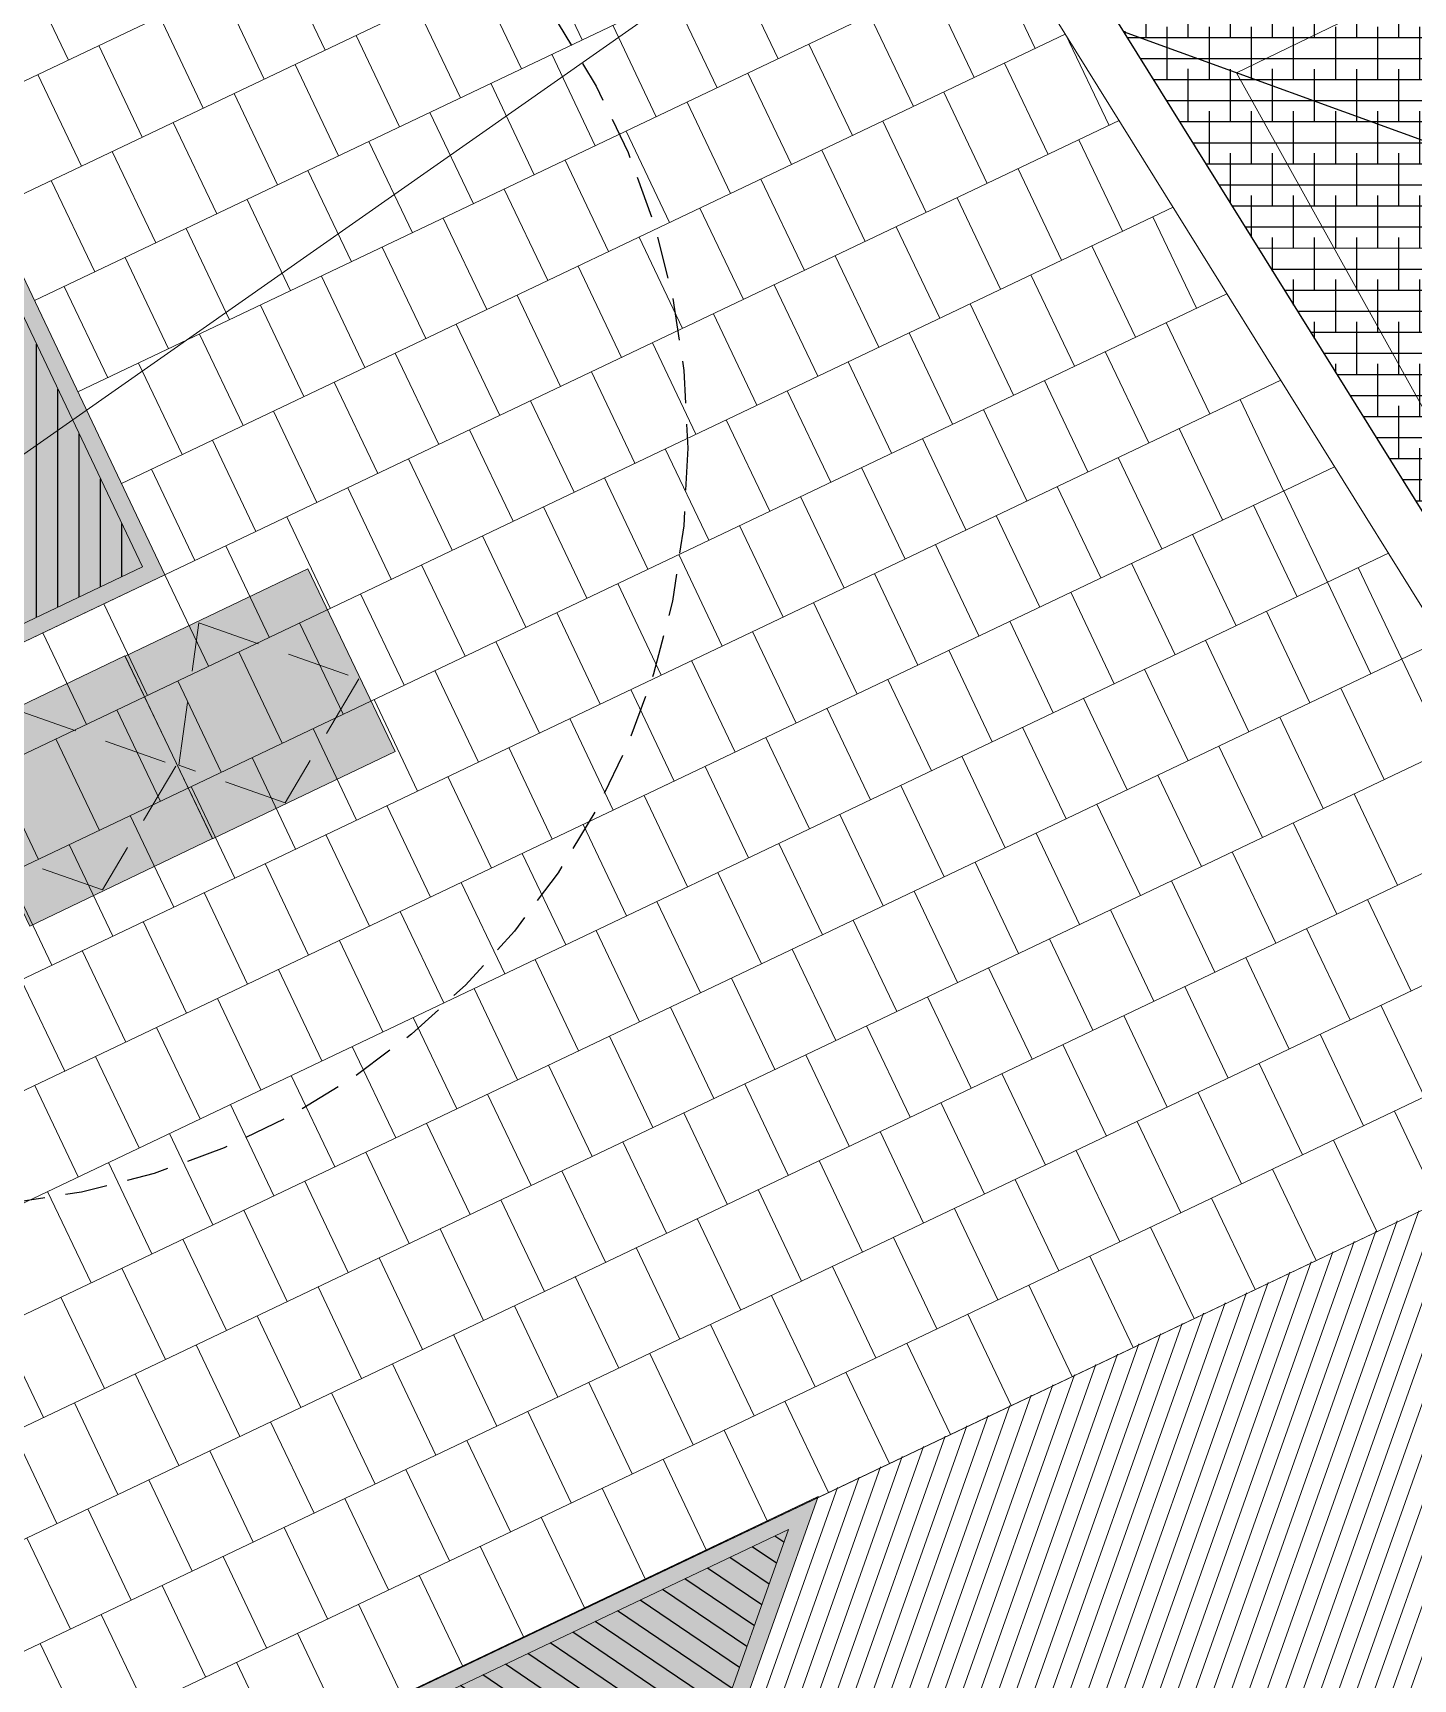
# Model space of a CAD drawing. Header units: metres. Extents: x 678805 to 1359287, y 2747329 to 5497370.
# Drawn here: x 679679.28 to 679687.46, y 2748537.88 to 2748547.64 of the extents above; entities that cross this region are included whole.
import ezdxf
from ezdxf.enums import TextEntityAlignment as Align

# ---------------------------------------------------------------- set-up
doc = ezdxf.new("R2010")
doc.units = ezdxf.units.M
doc.linetypes.add('XREF_MON_HSC_FURNITURE$0$DASHED2', pattern=[0.375, 0.25, -0.125])
doc.linetypes.add('XREF_MON_SFT_TREES$0$HIDDEN', pattern=[0.375, 0.25, -0.125])
for name, color, linetype in [('00_XREF_MON_HSC_PAVEMENT', 7, 'Continuous'), ('00_XREF_TWQ_BUILDINGS', 7, 'Continuous'), ('00_XREF_TWQ_SFT_TREES', 7, 'Continuous'), ('XREF_MON_GENERAL_LAYOUT$0$02-L-Edge Line Step -10cm', 6, 'Continuous'), ('XREF_MON_GENERAL_LAYOUT$0$02-L-Plan Change', 8, 'Continuous'), ('XREF_MON_HSC_PAVEMENT$0$03-TR-Tree Pit_Green', 74, 'Continuous'), ('XREF_MON_SFT_TREES$0$SL_TREE_CANOPY', 251, 'XREF_MON_SFT_TREES$0$HIDDEN')]:
    doc.layers.add(name, color=color, linetype=linetype)
for name, color, linetype, true_color in [('02-L-Waterfeatures 01', 7, 'Continuous', 0x4da6ff), ('XREF_MON_HSC_PAVEMENT$0$03-TR-Pavement_00_Dry Swale', 7, 'Continuous', 0x6e5d3a), ('XREF_MON_HSC_PAVEMENT$0$03-TR-Tree Pit_White', 7, 'Continuous', 0xfcfcfc), ('XREF_MON_SFT_TREES$0$SL_TREE_CERCIDIUM_FLORIDUM', 7, 'Continuous', 0xe0e000)]:
    doc.layers.add(name, color=color, linetype=linetype, true_color=true_color)
for name, color, linetype, lineweight in [('XREF_MON_GENERAL_LAYOUT$0$02-L-Level Curves 0.25-0.75m', 33, 'Continuous', 5), ('XREF_MON_GENERAL_LAYOUT$0$02-L-Level Curves 0.50m', 33, 'Continuous', 5), ('XREF_MON_GENERAL_LAYOUT$0$02-L-Material Change', 251, 'Continuous', 5), ('XREF_MON_GENERAL_LAYOUT$0$04-BK-Tree Pit', 6, 'Continuous', 5), ('XREF_MON_HSC_FURNITURE$0$02-L-Furnitures  type 1', 8, 'Continuous', 13), ('XREF_MON_HSC_PAVEMENT$0$02-L-B-Flat Bar', 251, 'Continuous', 5), ('XREF_MON_HSC_PAVEMENT$0$04-BK-Tree Pit', 6, 'Continuous', 5)]:
    doc.layers.add(name, color=color, linetype=linetype, lineweight=lineweight)
for name, color, linetype, lineweight, true_color in [('XREF_MON_HSC_PAVEMENT$0$02-L-Joints-Paviment_07_Precast Concrete Blocks 60X40', 7, 'Continuous', 5, 0x999999), ('XREF_MON_HSC_PAVEMENT$0$03-TR-Pavement_07_Precast Concrete Blocks 20X10', 7, 'Continuous', 5, 0x999999), ('XREF_MON_HSC_PAVEMENT$0$03-TR-Pavement_07_Precast Concrete Blocks 60X40', 7, 'Continuous', 5, 0x999999)]:
    doc.layers.add(name, color=color, linetype=linetype, lineweight=lineweight, true_color=true_color)
doc.layers.get('XREF_MON_SFT_TREES$0$SL_TREE_CERCIDIUM_FLORIDUM').off()
doc.styles.add('XREF_MON_GENERAL_LAYOUT$0$Standard', font='arial.ttf')

# ---------------------------------------------------------------- blocks, each defined once
blk = doc.blocks.new('XREF_MON_SFT_TREES$0$cercidium_floridum')
at = {"layer": 'XREF_MON_SFT_TREES$0$SL_TREE_CANOPY', "linetype": 'XREF_MON_SFT_TREES$0$HIDDEN'}
blk.add_circle((0, 0), 4.5, dxfattribs=at)
blk = doc.blocks.new('XREF_MON_SFT_TREES')
at = {"layer": 'XREF_MON_SFT_TREES$0$SL_TREE_CERCIDIUM_FLORIDUM', "rotation": 25.44812939262281}
blk.add_blockref('XREF_MON_SFT_TREES$0$cercidium_floridum', (679678.6599, 2748545.1777), dxfattribs=at)
blk = doc.blocks.new('XREF_MON_HSC_PAVEMENT$0$ALCORQUE RECTANGULAR')
at = {"layer": 'XREF_MON_HSC_PAVEMENT$0$03-TR-Tree Pit_Green', "ltscale": 0.3}
h = blk.add_hatch(dxfattribs=at)
h.set_pattern_fill('ANSI31', color=256, scale=0.04, angle=-45)
h.set_pattern_definition([(360, (-2068898.16958, 3428624.0145), (3e-17, 0.127), [])])
h.paths.add_polyline_path([(679903.3912, 2748647.4209), (679902.7022, 2748648.8686), (679904.6889, 2748649.8136), (679905.3775, 2748648.3668)])
at = {"layer": 'XREF_MON_HSC_PAVEMENT$0$03-TR-Tree Pit_White'}
h = blk.add_hatch(color=256, dxfattribs=at)
h.dxf.hatch_style = 1
h.paths.add_polyline_path([(679903.3438, 2748647.2877), (679902.5689, 2748648.916), (679904.7361, 2748649.9473), (679905.511, 2748648.3188)])
blk = doc.blocks.new('XREF_MON_HSC_PAVEMENT$0$Alcorque Parking 8m2')
at = {"layer": 'XREF_MON_HSC_PAVEMENT$0$03-TR-Tree Pit_Green', "ltscale": 0.3}
h = blk.add_hatch(dxfattribs=at)
h.set_pattern_fill('ANSI31', color=256, scale=0.04, angle=40)
h.set_pattern_definition([(85, (-679726.04474, -2748720.75428), (-0.1265167266577, 0.011068779329), [])])
h.paths.add_polyline_path([(-1.079, -0.3843), (2.316, 1.2313), (-0.1893, 2.121)])
at = {"layer": 'XREF_MON_HSC_PAVEMENT$0$03-TR-Tree Pit_White'}
h = blk.add_hatch(color=256, dxfattribs=at)
h.dxf.hatch_style = 1
h.paths.add_polyline_path([(-1.2541, -0.5783), (2.5769, 1.2447), (-0.2501, 2.2487)])
blk = doc.blocks.new('XREF_MON_HSC_PAVEMENT')
at = {"layer": 'XREF_MON_HSC_PAVEMENT$0$03-TR-Pavement_00_Dry Swale', "ltscale": 0.3}
h = blk.add_hatch(dxfattribs=at)
h.set_pattern_fill('ANSI38', color=256, scale=0.0393, angle=315)
h.paths.add_polyline_path([(679687.7122, 2748546.9293), (679697.9686, 2748551.81), (679697.1752, 2748553.0848), (679685.7423, 2748547.6445), (679687.861, 2748544.2423), (679699.2929, 2748549.6824), (679698.4999, 2748550.9564), (679688.4594, 2748546.1785)])
at = {"layer": 'XREF_MON_HSC_PAVEMENT$0$03-TR-Pavement_07_Precast Concrete Blocks 20X10'}
h = blk.add_hatch(dxfattribs=at)
h.set_pattern_fill('ANSI31', color=256, scale=0.0315, angle=25.5)
h.set_pattern_definition([(70.5, (0, 0), (-0.094275932128, 0.033384858509), [])])
h.paths.add_polyline_path([(679676.9743, 2748528.606), (679675.1778, 2748532.3815), (679676.2091, 2748535.2847), (679680.1013, 2748537.1419), (679682.9284, 2748536.138), (679683.9323, 2748538.965), (679687.7772, 2748540.7946), (679690.6043, 2748539.7907), (679691.6082, 2748542.6177), (679695.4531, 2748544.4474), (679698.2806, 2748543.4432), (679699.2843, 2748546.2708), (679703.1222, 2748548.0969), (679705.9555, 2748547.0958), (679706.9602, 2748549.923), (679710.8042, 2748551.752), (679713.537, 2748550.7815), (679713.6309, 2748550.7487), (679714.6348, 2748553.5752), (679718.4797, 2748555.4049), (679721.3061, 2748554.4006), (679722.3107, 2748557.2279), (679726.155, 2748559.0573), (679728.9867, 2748558.0515), (679729.9906, 2748560.8775), (679733.8358, 2748562.7073), (679736.662, 2748561.7029), (679737.666, 2748564.53), (679741.505, 2748566.3619), (679744.3326, 2748565.3582), (679745.3408, 2748568.1825), (679749.1864, 2748570.0121), (679752.007, 2748569.0109), (679753.0313, 2748571.8417), (679756.8531, 2748573.6607), (679759.6803, 2748572.6566), (679760.6844, 2748575.4834), (679764.5269, 2748577.3122), (679767.4104, 2748576.2775), (679769.2088, 2748572.4982)])
at = {"layer": 'XREF_MON_HSC_PAVEMENT$0$02-L-B-Flat Bar'}
blk.add_lwpolyline([(679676.2091, 2748535.2847), (679764.525, 2748577.3112)], dxfattribs=at)
at = {"layer": 'XREF_MON_HSC_PAVEMENT$0$02-L-Joints-Paviment_07_Precast Concrete Blocks 60X40'}
for p, q in [((679686.9505, 2748544.3829), (679686.6927, 2748544.9247)), ((679687.3912, 2748543.9281), (679687.1334, 2748544.4699))]:
    blk.add_line(p, q, dxfattribs=at)
for points in [[(679681.0108, 2748547.5366), (679680.753, 2748548.0784)], [(679682.535, 2748547.5975), (679682.2772, 2748548.1393)], [(679685.2193, 2748547.5459), (679684.9615, 2748548.0877)], [(679679.4896, 2748547.4772), (679679.2318, 2748548.019)], [(679682.1738, 2748547.4256), (679681.916, 2748547.9674)], [(679683.6951, 2748547.485), (679683.4373, 2748548.0268)], [(679680.6496, 2748547.3647), (679680.3918, 2748547.9065)], [(679684.8581, 2748547.374), (679684.6003, 2748547.9158)], [(679681.8127, 2748547.2537), (679681.5548, 2748547.7955)], [(679683.3339, 2748547.3131), (679683.0761, 2748547.8549)], [(679680.2884, 2748547.1929), (679680.0306, 2748547.7347)], [(679682.9727, 2748547.1413), (679682.7149, 2748547.6831)], [(679684.497, 2748547.2022), (679684.2391, 2748547.744)], [(679681.4515, 2748547.0819), (679681.1936, 2748547.6237)], [(679684.1358, 2748547.0303), (679683.878, 2748547.5721)], [(679685.657, 2748547.0897), (679685.3992, 2748547.6315)], [(679679.9272, 2748547.021), (679679.6694, 2748547.5628)], [(679682.6115, 2748546.9694), (679682.3537, 2748547.5112)], [(679679.5661, 2748546.8491), (679679.3082, 2748547.3909)], [(679681.0903, 2748546.91), (679680.8325, 2748547.4518)], [(679683.7746, 2748546.8584), (679683.5168, 2748547.4002)], [(679685.2958, 2748546.9178), (679685.038, 2748547.4596)], [(679680.7291, 2748546.7381), (679680.4713, 2748547.2799)], [(679682.2503, 2748546.7975), (679681.9925, 2748547.3393)], [(679684.9346, 2748546.7459), (679684.6768, 2748547.2877)], [(679683.4134, 2748546.6865), (679683.1556, 2748547.2283)], [(679680.3679, 2748546.5662), (679680.1101, 2748547.108)], [(679681.8891, 2748546.6256), (679681.6313, 2748547.1674)], [(679684.5734, 2748546.5741), (679684.3156, 2748547.1158)], [(679681.5279, 2748546.4538), (679681.2701, 2748546.9956)], [(679683.0522, 2748546.5147), (679682.7944, 2748547.0564)], [(679685.7364, 2748546.463), (679685.4786, 2748547.0048)], [(679680.0067, 2748546.3944), (679679.7489, 2748546.9361)], [(679682.691, 2748546.3428), (679682.4332, 2748546.8846)], [(679684.2122, 2748546.4022), (679683.9544, 2748546.944)], [(679681.1667, 2748546.2819), (679680.9089, 2748546.8237)], [(679685.3752, 2748546.2912), (679685.1174, 2748546.8329)], [(679679.6455, 2748546.2225), (679679.3877, 2748546.7643)], [(679682.3298, 2748546.1709), (679682.072, 2748546.7127)], [(679683.8511, 2748546.2303), (679683.5932, 2748546.7721)], [(679680.8056, 2748546.11), (679680.5477, 2748546.6518)], [(679683.4899, 2748546.0584), (679683.232, 2748546.6002)], [(679685.014, 2748546.1193), (679684.7562, 2748546.6611)], [(679681.9686, 2748545.999), (679681.7108, 2748546.5408)], [(679686.1741, 2748546.0068), (679685.9163, 2748546.5486)], [(679680.4444, 2748545.9381), (679680.1866, 2748546.4799)], [(679683.1287, 2748545.8866), (679682.8709, 2748546.4283)], [(679684.6529, 2748545.9474), (679684.395, 2748546.4892)], [(679680.0832, 2748545.7663), (679679.8254, 2748546.308)], [(679681.6074, 2748545.8272), (679681.3496, 2748546.3689)], [(679684.2917, 2748545.7755), (679684.0338, 2748546.3173)], [(679685.8129, 2748545.8349), (679685.5551, 2748546.3767)], [(679682.7675, 2748545.7147), (679682.5097, 2748546.2565)], [(679685.4517, 2748545.6631), (679685.1939, 2748546.2048)], [(679679.722, 2748545.5944), (679679.4642, 2748546.1362)], [(679681.2462, 2748545.6553), (679680.9884, 2748546.1971)], [(679683.9305, 2748545.6037), (679683.6727, 2748546.1454)], [(679680.8851, 2748545.4834), (679680.6272, 2748546.0252)], [(679682.4063, 2748545.5428), (679682.1485, 2748546.0846)], [(679685.0905, 2748545.4912), (679684.8327, 2748546.033)], [(679682.0451, 2748545.3709), (679681.7873, 2748545.9127)], [(679683.5693, 2748545.4318), (679683.3115, 2748545.9736)], [(679686.2535, 2748545.3802), (679685.9957, 2748545.922)], [(679680.5239, 2748545.3115), (679680.2661, 2748545.8533)], [(679684.7293, 2748545.3193), (679684.4715, 2748545.8611)], [(679681.6839, 2748545.199), (679681.4261, 2748545.7408)], [(679683.2081, 2748545.2599), (679682.9503, 2748545.8017)], [(679685.8924, 2748545.2083), (679685.6345, 2748545.7501)], [(679680.1627, 2748545.1396), (679679.9049, 2748545.6814)], [(679682.8469, 2748545.088), (679682.5891, 2748545.6298)], [(679684.3681, 2748545.1474), (679684.1103, 2748545.6892)], [(679681.3227, 2748545.0272), (679681.0649, 2748545.569)], [(679685.5312, 2748545.0364), (679685.2734, 2748545.5782)], [(679682.4857, 2748544.9161), (679682.2279, 2748545.4579)], [(679684.0069, 2748544.9756), (679683.7491, 2748545.5173)], [(679686.6912, 2748544.924), (679686.4334, 2748545.4657)], [(679680.9615, 2748544.8553), (679680.7037, 2748545.3971)], [(679683.6458, 2748544.8037), (679683.3879, 2748545.3455)], [(679685.17, 2748544.8645), (679684.9122, 2748545.4063)], [(679682.1245, 2748544.7443), (679681.8667, 2748545.2861)], [(679684.8088, 2748544.6927), (679684.551, 2748545.2345)], [(679686.33, 2748544.7521), (679686.0722, 2748545.2939)], [(679680.6003, 2748544.6834), (679680.3425, 2748545.2252)], [(679683.2846, 2748544.6318), (679683.0268, 2748545.1736)], [(679680.2392, 2748544.5115), (679679.9813, 2748545.0533)], [(679681.7633, 2748544.5724), (679681.5055, 2748545.1142)], [(679684.4476, 2748544.5208), (679684.1898, 2748545.0626)], [(679685.9688, 2748544.5802), (679685.711, 2748545.122)], [(679681.4021, 2748544.4005), (679681.1443, 2748544.9423)], [(679682.9234, 2748544.4599), (679682.6656, 2748545.0017)], [(679685.6076, 2748544.4083), (679685.3498, 2748544.9501)], [(679684.0864, 2748544.3489), (679683.8286, 2748544.8907)], [(679686.7707, 2748544.2973), (679686.5129, 2748544.8391)], [(679681.041, 2748544.2286), (679680.7831, 2748544.7704)], [(679682.5622, 2748544.288), (679682.3044, 2748544.8298)], [(679685.2465, 2748544.2364), (679684.9886, 2748544.7782)], [(679682.201, 2748544.1162), (679681.9432, 2748544.658)], [(679683.7252, 2748544.177), (679683.4674, 2748544.7188)], [(679686.4095, 2748544.1254), (679686.1517, 2748544.6672)], [(679680.6798, 2748544.0568), (679680.4219, 2748544.5985)], [(679683.364, 2748544.0052), (679683.1062, 2748544.547)], [(679684.8853, 2748544.0646), (679684.6274, 2748544.6064)], [(679681.8398, 2748543.9443), (679681.582, 2748544.4861)], [(679686.0483, 2748543.9536), (679685.7905, 2748544.4954)], [(679680.3186, 2748543.8849), (679680.0608, 2748544.4267)], [(679683.0028, 2748543.8333), (679682.745, 2748544.3751)], [(679684.5241, 2748543.8927), (679684.2663, 2748544.4345)], [(679687.2083, 2748543.8411), (679686.9505, 2748544.3829)], [(679679.9574, 2748543.713), (679679.6996, 2748544.2548)], [(679681.4786, 2748543.7724), (679681.2208, 2748544.3142)], [(679684.1629, 2748543.7208), (679683.9051, 2748544.2626)], [(679685.6871, 2748543.7817), (679685.4293, 2748544.3235)], [(679682.6416, 2748543.6614), (679682.3838, 2748544.2032)], [(679686.8471, 2748543.6692), (679686.5893, 2748544.211)], [(679679.5962, 2748543.5411), (679679.3384, 2748544.0829)], [(679681.1174, 2748543.6005), (679680.8596, 2748544.1423)], [(679683.8017, 2748543.5489), (679683.5439, 2748544.0907)], [(679685.3259, 2748543.6098), (679685.0681, 2748544.1516)], [(679680.7562, 2748543.4287), (679680.4984, 2748543.9704)], [(679682.2805, 2748543.4895), (679682.0226, 2748544.0313)], [(679684.9647, 2748543.4379), (679684.7069, 2748543.9797)], [(679686.486, 2748543.4973), (679686.2281, 2748544.0391)], [(679683.4405, 2748543.3771), (679683.1827, 2748543.9188)], [(679686.1248, 2748543.3255), (679685.867, 2748543.8672)], [(679687.649, 2748543.3863), (679687.3912, 2748543.9281)], [(679680.395, 2748543.2568), (679680.1372, 2748543.7986)], [(679681.9193, 2748543.3177), (679681.6614, 2748543.8594)], [(679684.6035, 2748543.2661), (679684.3457, 2748543.8078)], [(679681.5581, 2748543.1458), (679681.3003, 2748543.6876)], [(679683.0793, 2748543.2052), (679682.8215, 2748543.747)], [(679685.7636, 2748543.1536), (679685.5058, 2748543.6954)], [(679687.2878, 2748543.2144), (679687.03, 2748543.7562)], [(679680.0339, 2748543.0849), (679679.776, 2748543.6267)], [(679682.7181, 2748543.0333), (679682.4603, 2748543.5751)], [(679684.2423, 2748543.0942), (679683.9845, 2748543.636)], [(679686.9266, 2748543.0426), (679686.6688, 2748543.5843)], [(679681.1969, 2748542.9739), (679680.9391, 2748543.5157)], [(679685.4024, 2748542.9817), (679685.1446, 2748543.5235)], [(679679.6727, 2748542.913), (679679.4148, 2748543.4548)], [(679682.3569, 2748542.8614), (679682.0991, 2748543.4032)], [(679683.8812, 2748542.9223), (679683.6233, 2748543.4641)], [(679686.5654, 2748542.8707), (679686.3076, 2748543.4125)], [(679679.3115, 2748542.7412), (679679.0537, 2748543.2829)], [(679680.8357, 2748542.802), (679680.5779, 2748543.3438)], [(679683.52, 2748542.7504), (679683.2621, 2748543.2922)], [(679685.0412, 2748542.8098), (679684.7834, 2748543.3516)], [(679681.9957, 2748542.6896), (679681.7379, 2748543.2313)], [(679684.68, 2748542.638), (679684.4222, 2748543.1797)], [(679686.2042, 2748542.6988), (679685.9464, 2748543.2406)], [(679680.4745, 2748542.6302), (679680.2167, 2748543.1719)], [(679683.1588, 2748542.5786), (679682.901, 2748543.1203)], [(679687.3673, 2748542.5878), (679687.1095, 2748543.1296)], [(679680.1133, 2748542.4583), (679679.8555, 2748543.0001)], [(679681.6345, 2748542.5177), (679681.3767, 2748543.0595)], [(679684.3188, 2748542.4661), (679684.061, 2748543.0079)], [(679685.843, 2748542.5269), (679685.5852, 2748543.0687)], [(679681.2734, 2748542.3458), (679681.0155, 2748542.8876)], [(679682.7976, 2748542.4067), (679682.5398, 2748542.9485)], [(679685.4819, 2748542.3551), (679685.224, 2748542.8968)], [(679687.0061, 2748542.4159), (679686.7483, 2748542.9577)], [(679679.7521, 2748542.2864), (679679.4943, 2748542.8282)], [(679683.9576, 2748542.2942), (679683.6998, 2748542.836)], [(679680.9122, 2748542.1739), (679680.6544, 2748542.7157)], [(679682.4364, 2748542.2348), (679682.1786, 2748542.7766)], [(679685.1207, 2748542.1832), (679684.8628, 2748542.725)], [(679686.6449, 2748542.244), (679686.3871, 2748542.7858)], [(679679.3909, 2748542.1145), (679679.1331, 2748542.6563)], [(679682.0752, 2748542.0629), (679681.8174, 2748542.6047)], [(679683.5964, 2748542.1223), (679683.3386, 2748542.6641)], [(679686.2837, 2748542.0722), (679686.0259, 2748542.6139)], [(679680.551, 2748542.0021), (679680.2932, 2748542.5438)], [(679684.7595, 2748542.0113), (679684.5017, 2748542.5531)], [(679687.4467, 2748541.9611), (679687.1889, 2748542.5029)], [(679681.714, 2748541.891), (679681.4562, 2748542.4328)], [(679683.2352, 2748541.9504), (679682.9774, 2748542.4922)], [(679685.9225, 2748541.9003), (679685.6647, 2748542.4421)], [(679680.1898, 2748541.8302), (679679.932, 2748542.372)], [(679682.8741, 2748541.7786), (679682.6162, 2748542.3204)], [(679684.3983, 2748541.8394), (679684.1405, 2748542.3812)], [(679687.0856, 2748541.7893), (679686.8277, 2748542.331)], [(679681.3528, 2748541.7192), (679681.095, 2748542.261)], [(679684.0371, 2748541.6675), (679683.7793, 2748542.2093)], [(679685.5613, 2748541.7284), (679685.3035, 2748542.2702)], [(679679.8286, 2748541.6583), (679679.5708, 2748542.2001)], [(679682.5129, 2748541.6067), (679682.255, 2748542.1485)], [(679686.7244, 2748541.6174), (679686.4665, 2748542.1592)], [(679679.4674, 2748541.4864), (679679.2096, 2748542.0282)], [(679680.9916, 2748541.5473), (679680.7338, 2748542.0891)], [(679683.6759, 2748541.4957), (679683.4181, 2748542.0375)], [(679685.2001, 2748541.5565), (679684.9423, 2748542.0983)], [(679680.6304, 2748541.3754), (679680.3726, 2748541.9172)], [(679682.1517, 2748541.4348), (679681.8939, 2748541.9766)], [(679684.8389, 2748541.3846), (679684.5811, 2748541.9264)], [(679686.3632, 2748541.4455), (679686.1054, 2748541.9873)], [(679683.3147, 2748541.3238), (679683.0569, 2748541.8656)], [(679686.002, 2748541.2736), (679685.7442, 2748541.8154)], [(679687.5262, 2748541.3345), (679687.2684, 2748541.8763)], [(679680.2692, 2748541.2035), (679680.0114, 2748541.7453)], [(679681.7905, 2748541.2629), (679681.5327, 2748541.8047)], [(679684.4778, 2748541.2128), (679684.2199, 2748541.7546)], [(679681.4293, 2748541.0911), (679681.1715, 2748541.6329)], [(679682.9535, 2748541.1519), (679682.6957, 2748541.6937)], [(679685.6408, 2748541.1017), (679685.383, 2748541.6435)], [(679687.165, 2748541.1626), (679686.9072, 2748541.7044)], [(679679.9081, 2748541.0317), (679679.6502, 2748541.5734)], [(679682.5923, 2748540.98), (679682.3345, 2748541.5218)], [(679684.1166, 2748541.0409), (679683.8587, 2748541.5827)], [(679686.8038, 2748540.9907), (679686.546, 2748541.5325)], [(679681.0681, 2748540.9192), (679680.8103, 2748541.461)], [(679685.2796, 2748540.9299), (679685.0218, 2748541.4717)], [(679679.5469, 2748540.8598), (679679.2891, 2748541.4016)], [(679682.2311, 2748540.8082), (679681.9733, 2748541.35)], [(679683.7554, 2748540.869), (679683.4976, 2748541.4108)], [(679686.4426, 2748540.8188), (679686.1848, 2748541.3606)], [(679680.7069, 2748540.7473), (679680.4491, 2748541.2891)], [(679683.3942, 2748540.6971), (679683.1364, 2748541.2389)], [(679684.9184, 2748540.758), (679684.6606, 2748541.2998)], [(679687.6057, 2748540.7078), (679687.3479, 2748541.2496)], [(679681.87, 2748540.6363), (679681.6121, 2748541.1781)], [(679686.0814, 2748540.647), (679685.8236, 2748541.1888)], [(679680.3457, 2748540.5754), (679680.0879, 2748541.1172)], [(679683.033, 2748540.5253), (679682.7752, 2748541.0671)], [(679684.5572, 2748540.5861), (679684.2994, 2748541.1279)], [(679687.2445, 2748540.5359), (679686.9867, 2748541.0777)], [(679679.9845, 2748540.4036), (679679.7267, 2748540.9453)], [(679681.5088, 2748540.4644), (679681.2509, 2748541.0062)], [(679684.196, 2748540.4142), (679683.9382, 2748540.956)], [(679685.7203, 2748540.4751), (679685.4624, 2748541.0169)], [(679682.6718, 2748540.3534), (679682.414, 2748540.8952)], [(679685.3591, 2748540.3032), (679685.1013, 2748540.845)], [(679686.8833, 2748540.3641), (679686.6255, 2748540.9059)], [(679679.6233, 2748540.2317), (679679.3655, 2748540.7735)], [(679681.1476, 2748540.2925), (679680.8898, 2748540.8343)], [(679683.8348, 2748540.2424), (679683.577, 2748540.7842)], [(679680.7864, 2748540.1207), (679680.5286, 2748540.6624)], [(679682.3106, 2748540.1815), (679682.0528, 2748540.7233)], [(679684.9979, 2748540.1313), (679684.7401, 2748540.6731)], [(679686.5221, 2748540.1922), (679686.2643, 2748540.734)], [(679681.9494, 2748540.0096), (679681.6916, 2748540.5514)], [(679683.4736, 2748540.0705), (679683.2158, 2748540.6123)], [(679686.1609, 2748540.0203), (679685.9031, 2748540.5621)], [(679680.4252, 2748539.9488), (679680.1674, 2748540.4906)], [(679684.6367, 2748539.9595), (679684.3789, 2748540.5012)], [(679681.5882, 2748539.8378), (679681.3304, 2748540.3795)], [(679683.1125, 2748539.8986), (679682.8546, 2748540.4404)], [(679685.7997, 2748539.8484), (679685.5419, 2748540.3902)], [(679680.064, 2748539.7769), (679679.8062, 2748540.3187)], [(679682.7513, 2748539.7267), (679682.4935, 2748540.2685)], [(679684.2755, 2748539.7876), (679684.0177, 2748540.3294)], [(679681.227, 2748539.6659), (679680.9692, 2748540.2077)], [(679683.9143, 2748539.6157), (679683.6565, 2748540.1575)], [(679685.4385, 2748539.6766), (679685.1807, 2748540.2183)], [(679679.7028, 2748539.605), (679679.445, 2748540.1468)], [(679682.3901, 2748539.5549), (679682.1323, 2748540.0966)], [(679679.3416, 2748539.4332), (679679.0838, 2748539.9749)], [(679680.8658, 2748539.494), (679680.608, 2748540.0358)], [(679683.5531, 2748539.4438), (679683.2953, 2748539.9856)], [(679685.0773, 2748539.5047), (679684.8195, 2748540.0465)], [(679680.5047, 2748539.3221), (679680.2468, 2748539.8639)], [(679682.0289, 2748539.383), (679681.7711, 2748539.9248)], [(679684.7162, 2748539.3328), (679684.4583, 2748539.8746)], [(679683.1919, 2748539.272), (679682.9341, 2748539.8137)], [(679680.1435, 2748539.1503), (679679.8857, 2748539.692)], [(679681.6677, 2748539.2111), (679681.4099, 2748539.7529)], [(679684.355, 2748539.1609), (679684.0972, 2748539.7027)], [(679681.3065, 2748539.0392), (679681.0487, 2748539.581)], [(679682.8307, 2748539.1001), (679682.5729, 2748539.6419)], [(679679.7823, 2748538.9784), (679679.5245, 2748539.5202)], [(679683.9938, 2748538.9891), (679683.736, 2748539.5308)], [(679680.9453, 2748538.8674), (679680.6875, 2748539.4091)], [(679682.4695, 2748538.9282), (679682.2117, 2748539.47)], [(679679.4211, 2748538.8065), (679679.1633, 2748539.3483)], [(679682.1084, 2748538.7563), (679681.8505, 2748539.2981)], [(679683.6326, 2748538.8172), (679683.3748, 2748539.359)], [(679680.5841, 2748538.6955), (679680.3263, 2748539.2373)], [(679683.2714, 2748538.6453), (679683.0136, 2748539.1871)], [(679681.7472, 2748538.5845), (679681.4894, 2748539.1262)], [(679680.2229, 2748538.5236), (679679.9651, 2748539.0654)], [(679682.9102, 2748538.4734), (679682.6524, 2748539.0152)], [(679679.8617, 2748538.3517), (679679.6039, 2748538.8935)], [(679681.386, 2748538.4126), (679681.1282, 2748538.9544)], [(679682.549, 2748538.3016), (679682.2912, 2748538.8433)], [(679679.5006, 2748538.1798), (679679.2427, 2748538.7216)], [(679681.0248, 2748538.2407), (679680.767, 2748538.7825)], [(679680.6636, 2748538.0688), (679680.4058, 2748538.6106)], [(679682.1878, 2748538.1297), (679681.93, 2748538.6715)], [(679681.8266, 2748537.9578), (679681.5688, 2748538.4996)], [(679680.3024, 2748537.8969), (679680.0446, 2748538.4387)], [(679681.4654, 2748537.7859), (679681.2076, 2748538.3277)], [(679679.9412, 2748537.7251), (679679.6834, 2748538.2669)], [(679681.1043, 2748537.614), (679680.8464, 2748538.1558)], [(679679.58, 2748537.5532), (679679.3222, 2748538.095)], [(679680.7431, 2748537.4422), (679680.4852, 2748537.984)]]:
    blk.add_lwpolyline(points, dxfattribs=at)
at = {"layer": 'XREF_MON_HSC_PAVEMENT$0$03-TR-Pavement_07_Precast Concrete Blocks 60X40'}
for p, q in [((679664.3512, 2748532.2998), (679775.9432, 2748585.4022)), ((679664.609, 2748531.758), (679776.1328, 2748584.828)), ((679664.8668, 2748531.2162), (679776.3225, 2748584.2538)), ((679665.1246, 2748530.6744), (679776.5121, 2748583.6796)), ((679665.3824, 2748530.1326), (679776.7017, 2748583.1053)), ((679661.248, 2748538.7967), (679684.1207, 2748549.681)), ((679661.5065, 2748538.2553), (679684.4399, 2748549.1684)), ((679679.288, 2748546.0524), (679684.7591, 2748548.6558)), ((679679.5459, 2748545.5106), (679685.0783, 2748548.1433)), ((679679.8037, 2748544.9688), (679685.3975, 2748547.6307)), ((679662.5408, 2748536.0896), (679685.7167, 2748547.1181)), ((679662.7993, 2748535.5481), (679686.0359, 2748546.6055)), ((679663.0579, 2748535.0067), (679686.3551, 2748546.093)), ((679663.3165, 2748534.4653), (679686.6743, 2748545.5804)), ((679663.575, 2748533.9238), (679686.9935, 2748545.0678)), ((679663.8336, 2748533.3824), (679687.3127, 2748544.5553)), ((679664.0921, 2748532.841), (679687.6319, 2748544.0427))]:
    blk.add_line(p, q, dxfattribs=at)
at = {"layer": 'XREF_MON_HSC_PAVEMENT$0$04-BK-Tree Pit', "rotation": 90}
blk.add_blockref('XREF_MON_HSC_PAVEMENT$0$ALCORQUE RECTANGULAR', (3428327.3492, 2068641.0833), dxfattribs=at)
at = {"layer": 'XREF_MON_HSC_PAVEMENT$0$04-BK-Tree Pit', "xscale": -1, "rotation": 230.8963178951805}
blk.add_blockref('XREF_MON_HSC_PAVEMENT$0$Alcorque Parking 8m2', (679681.3411, 2748537.7503), dxfattribs=at)
blk = doc.blocks.new('XREF_MON_HSC_FURNITURE$0$Poliedric concrete bench 3')
at = {"true_color": 0xebebeb}
h = blk.add_hatch(color=7, dxfattribs=at)
h.dxf.hatch_style = 1
h.paths.add_polyline_path([(0, 0), (1.2, 0), (1.2, 1.2), (0, 1.2)])
at = {"color": 0}
blk.add_lwpolyline([(0, 0), (1.2, 0), (1.2, 1.2), (0, 1.2)], close=True, dxfattribs=at)
at = {"color": 253, "linetype": 'XREF_MON_HSC_FURNITURE$0$DASHED2', "ltscale": 1.5}
blk.add_lwpolyline([(0.0077, 0.4808), (0.4809, 1.1906), (1.1906, 0.4809), (0.4808, 0.0077)], close=True, dxfattribs=at)
blk = doc.blocks.new('XREF_MON_HSC_FURNITURE')
at = {"layer": 'XREF_MON_HSC_FURNITURE$0$02-L-Furnitures  type 1', "rotation": 25.59600512096665}
for p in [(679680.3435, 2748542.8619), (679679.2599, 2748542.3462), (679679.2599, 2748542.3462)]:
    blk.add_blockref('XREF_MON_HSC_FURNITURE$0$Poliedric concrete bench 3', p, dxfattribs=at)
blk = doc.blocks.new('XREF_MON_GENERAL_LAYOUT$0$ALCORQUE RECTANGULAR')
blk.add_lwpolyline([(679903.3911, 2748647.4212), (679902.7023, 2748648.8684), (679904.6888, 2748649.8139), (679905.3776, 2748648.3665)], close=True)
at = {"layer": 'XREF_MON_GENERAL_LAYOUT$0$02-L-Material Change'}
blk.add_lwpolyline([(679903.3438, 2748647.2877), (679902.5689, 2748648.916), (679904.736, 2748649.9474), (679905.511, 2748648.319)], close=True, dxfattribs=at)
blk = doc.blocks.new('XREF_MON_GENERAL_LAYOUT$0$Alcorque Parking 8m2')
blk.add_lwpolyline([(2.316, 1.2313), (-0.1893, 2.121), (-1.079, -0.3843)], close=True)
at = {"layer": 'XREF_MON_GENERAL_LAYOUT$0$02-L-Material Change'}
blk.add_lwpolyline([(2.5769, 1.2447), (-0.2501, 2.2487), (-1.2541, -0.5783)], close=True, dxfattribs=at)
blk = doc.blocks.new('XREF_MON_GENERAL_LAYOUT')
at = {"layer": 'XREF_MON_GENERAL_LAYOUT$0$02-L-Edge Line Step -10cm'}
blk.add_line((679666.2323, 2748578.9734), (679687.861, 2748544.2423), dxfattribs=at)
at = {"layer": 'XREF_MON_GENERAL_LAYOUT$0$02-L-Level Curves 0.25-0.75m', "ltscale": 0.3}
blk.add_lwpolyline([(679663.2359, 2748533.9378), (679759.7846, 2748601.5952), (679760.0086, 2748617.6761)], dxfattribs=at)
at = {"layer": 'XREF_MON_GENERAL_LAYOUT$0$02-L-Level Curves 0.50m', "ltscale": 0.3}
for points in [[(679686.4117, 2748547.4015), (679753.5921, 2748579.9306)], [(679687.9717, 2748544.6006), (679686.4117, 2748547.4015)]]:
    blk.add_lwpolyline(points, dxfattribs=at)
at = {"layer": 'XREF_MON_GENERAL_LAYOUT$0$02-L-Material Change', "ltscale": 0.3}
blk.add_line((679665.7773, 2748579.1364), (679687.6416, 2748544.0271), dxfattribs=at)
blk.add_lwpolyline([(679764.5092, 2748577.3035), (679676.2091, 2748535.2847)], dxfattribs=at)
at = {"layer": 'XREF_MON_GENERAL_LAYOUT$0$02-L-Plan Change', "ltscale": 0.075}
blk.add_lwpolyline([(679687.7122, 2748546.9293), (679685.7423, 2748547.6445)], dxfattribs=at)
at = {"layer": 'XREF_MON_GENERAL_LAYOUT$0$04-BK-Tree Pit', "rotation": 90}
blk.add_blockref('XREF_MON_GENERAL_LAYOUT$0$ALCORQUE RECTANGULAR', (3428327.3492, 2068641.0833), dxfattribs=at)
at = {"layer": 'XREF_MON_GENERAL_LAYOUT$0$04-BK-Tree Pit', "xscale": -1, "rotation": 230.8963178951805}
blk.add_blockref('XREF_MON_GENERAL_LAYOUT$0$Alcorque Parking 8m2', (679681.3411, 2748537.7503), dxfattribs=at)
at = {"style": 'XREF_MON_GENERAL_LAYOUT$0$Standard'}
for tag, rotation, p in [('604,00', 330.26429, (679905.7703, 2748776.5578)), ('603,00', 330.26429, (679901.8609, 2748753.4772)), ('600,00', 133.82598, (679944.5968, 2748745.1526)), ('602,00', 330.26429, (679883.3192, 2748738.7269)), ('601,00', 117.89057, (679920.972, 2748732.8701)), ('601,00', 330.26429, (679864.7775, 2748723.9765)), ('600,00', 40.88332, (679777.4054, 2748705.4436, 1.17)), ('602,00', 330.26429, (679941.2749, 2748705.483)), ('601,00', 40.88332, (679701.7984, 2748703.8886, 1.17)), ('598,00', 62.09101, (679810.2666, 2748702.6187)), ('600,00', 330.26429, (679877.7815, 2748691.1312)), ('600,00', 19.55109, (679920.4438, 2748685.4955)), ('601,00', 330.26429, (679934.8129, 2748683.8036)), ('599,00', 330.26429, (679854.5671, 2748679.0611)), ('600,00', 88.39282, (679743.9135, 2748675.5716)), ('599,00', 20.60862, (679924.2599, 2748675.2164)), ('601,00', 88.39282, (679728.0346, 2748671.3178, -2)), ('602,00', 88.39282, (679711.8258, 2748665.9661, -1)), ('603,00', 88.39282, (679695.6151, 2748660.611)), ('599,00', 40.88332, (679788.8073, 2748655.8292, 1.17)), ('601,00', 40.88332, (679627.6123, 2748644.6026, 1.17)), ('603,00', 41.70581, (679702.4989, 2748628.4844, 1.17)), ('600,00', 40.88332, (679645.925, 2748597.9261, 1.17)), ('599,00', 34.22768, (679673.5744, 2748555.136, 5.34))]:
    blk.add_attdef(tag, text='', height=1, rotation=rotation, dxfattribs=at).set_placement(p, align=Align.MIDDLE)
at = {"ltscale": 0.3, "style": 'XREF_MON_GENERAL_LAYOUT$0$Standard'}
for tag, rotation, p in [('603,50', 330.26429, (679911.5006, 2748760.5702)), ('602,50', 330.26429, (679892.8647, 2748745.8464)), ('600,50', 133.82598, (679933.0483, 2748738.7294)), ('601,50', 330.26429, (679873.5807, 2748731.6715)), ('601,50', 101.28567, (679909.522, 2748726.9453)), ('602,50', 330.26429, (679948.6249, 2748713.8598)), ('600,50', 39.60595, (679743.2426, 2748706.9713)), ('600,50', 330.26429, (679880.266, 2748702.726)), ('600,50', 17.35374, (679917.6151, 2748690.5539)), ('599,50', 330.26429, (679867.1975, 2748684.7162)), ('599,50', 18.89439, (679921.7104, 2748680.5784)), ('599,50', 39.60595, (679778.9915, 2748677.2412)), ('600,50', 88.39282, (679735.9249, 2748673.5861)), ('601,50', 88.39282, (679719.9063, 2748668.581)), ('602,50', 88.39282, (679703.4738, 2748663.4518)), ('598,50', 330.26429, (679861.7651, 2748662.3968)), ('601,50', 39.60595, (679610.5133, 2748662.0612)), ('600,00', 41.70581, (679752.3076, 2748637.6854)), ('601,00', 41.70581, (679736.0441, 2748634.5376)), ('599,00', 35.08346, (679763.0433, 2748634.415, 1.17)), ('602,00', 41.70581, (679720.1743, 2748633.0959, 1.17)), ('600,00', 35.08346, (679747.0628, 2748629.9031, 1.17)), ('601,00', 35.08346, (679731.2456, 2748625.2389, 1.17)), ('600,50', 39.60595, (679636.9197, 2748621.3387)), ('602,00', 35.08346, (679715.3998, 2748620.6394, 1.17)), ('599,50', 28.7604, (679659.4816, 2748574.3233))]:
    blk.add_attdef(tag, text='', height=1, rotation=rotation, dxfattribs=at).set_placement(p, align=Align.MIDDLE)

msp = doc.modelspace()

# ---------------------------------------------------------------- block references
at = {"layer": '00_XREF_MON_HSC_PAVEMENT'}
msp.add_blockref('XREF_MON_HSC_PAVEMENT', (0, 0), dxfattribs=at)
at = {"layer": '00_XREF_TWQ_BUILDINGS'}
msp.add_blockref('XREF_MON_HSC_FURNITURE', (0, 0), dxfattribs=at)
at = {"layer": '00_XREF_TWQ_SFT_TREES'}
msp.add_blockref('XREF_MON_SFT_TREES', (0, 0), dxfattribs=at)
at = {"layer": '02-L-Waterfeatures 01', "color": 18, "true_color": 0x000000}
msp.add_blockref('XREF_MON_GENERAL_LAYOUT', (0, 0), dxfattribs=at)

doc.saveas('drawing.dxf')
